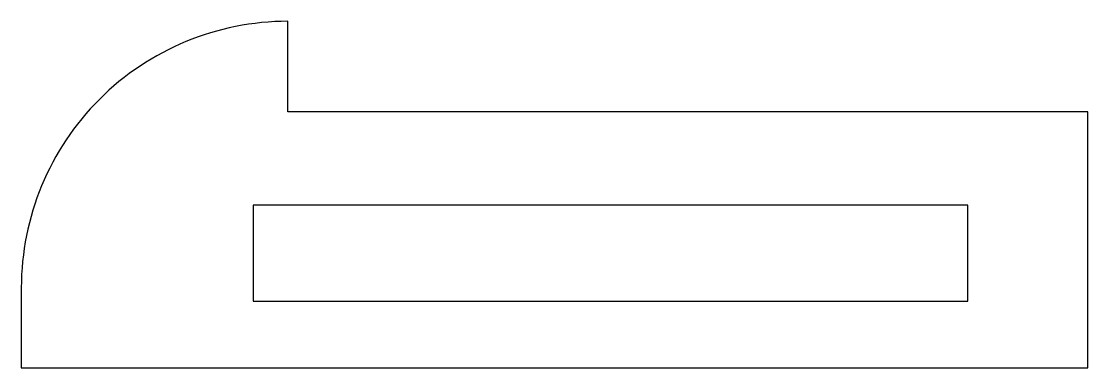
# Model space of a CAD drawing. Header units: inches. Extents: x 2 to 4, y 2.54 to 3.19.
import ezdxf

# ---------------------------------------------------------------- set-up
doc = ezdxf.new("R2010")
doc.units = ezdxf.units.IN
doc.header["$MEASUREMENT"] = 0

msp = doc.modelspace()

# ---------------------------------------------------------------- linework, layer by layer
at = {"color": 1}
msp.add_lwpolyline([(2.505, 3.185, 0.414214), (2.005, 2.685), (2.005, 2.535), (4.005, 2.535), (4.005, 3.015), (2.505, 3.015)], format="xyb", close=True, dxfattribs=at)
msp.add_lwpolyline([(2.44, 2.84), (2.44, 2.66), (3.78, 2.66), (3.78, 2.84)], close=True)

doc.saveas('drawing.dxf')
